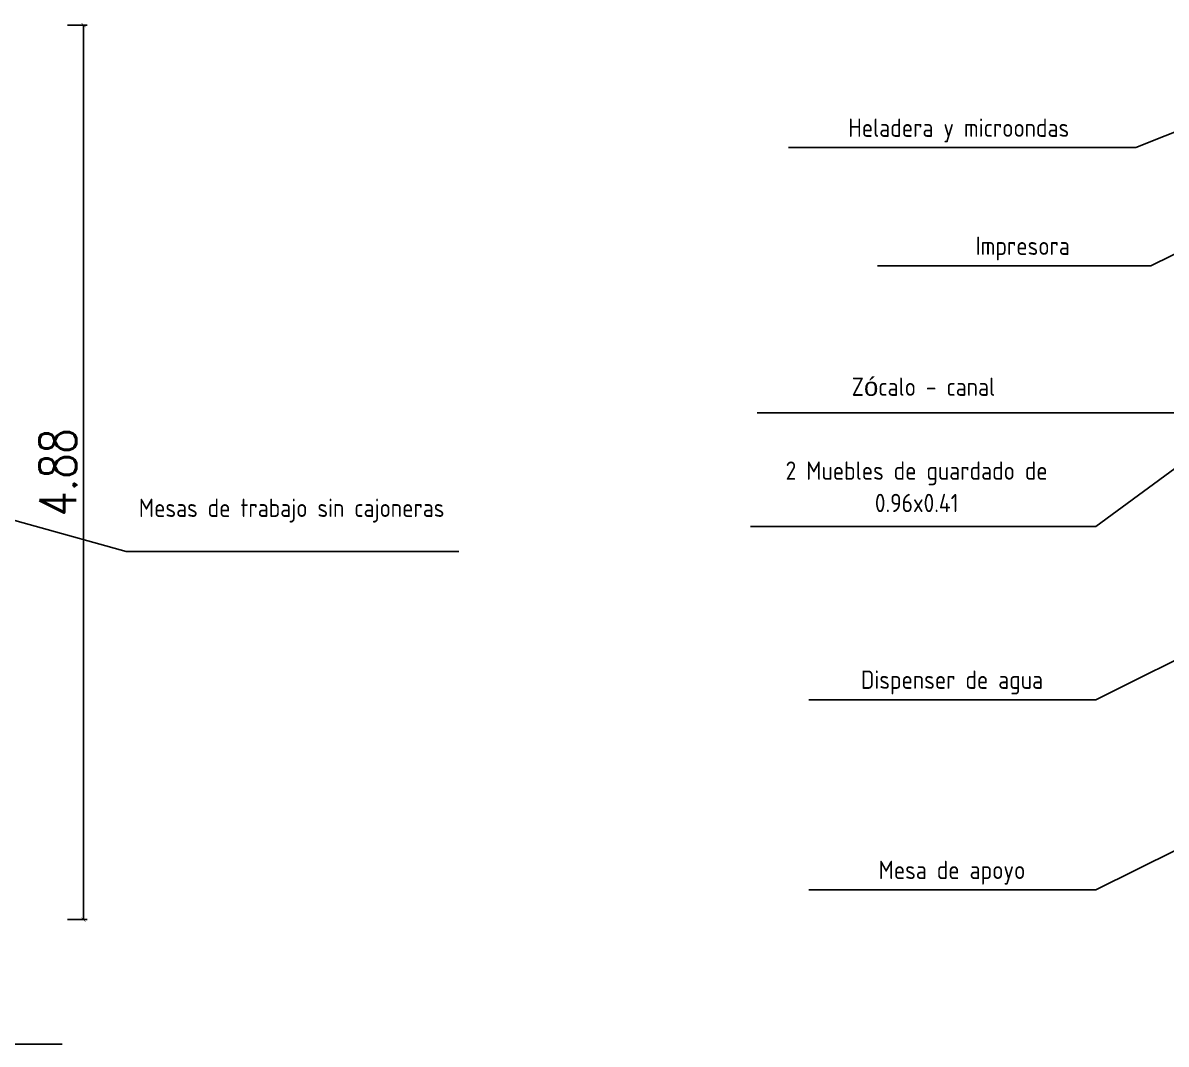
# Model space of a CAD drawing. Header units: millimetres. Extents: x 1591 to 1817, y 987 to 1091.
# Drawn here: x 1709.69 to 1715.92, y 1083.5 to 1089.07 of the extents above; entities that cross this region are included whole.
import ezdxf

# ---------------------------------------------------------------- set-up
doc = ezdxf.new("R2010")
doc.units = ezdxf.units.MM
doc.layers.add('CATALOGUE-TXT', color=251, linetype='Continuous')
doc.layers.add('Paula', color=1, linetype='Continuous')
doc.styles.add('RR', font='ROMANS.shx', dxfattribs={"width": 0.8})
doc.styles.get("Standard").update_dxf_attribs({"font": 'arial.ttf'})
doc.dimstyles.new('Copy of xx', dxfattribs={"dimscale": 2, "dimtxt": 0.036, "dimasz": 0.02, "dimexe": 0, "dimexo": 0.1, "dimgap": 0.02, "dimtad": 1, "dimzin": 4, "dimdsep": 46, "dimtxsty": 'RR', "dimblk1": 'COTA_N', "dimblk2": 'COTA_N', "dimsah": 1, "dimcen": 0, "dimclrd": 256, "dimclre": 256, "dimclrt": 256, "dimadec": 0, "dimazin": 0, "dimtfac": 1, "dimtix": 1, "dimtmove": 0, "dimatfit": 3, "dimldrblk": 'COTA_N', "dimfxl": 1, "dimtolj": 1, "dimtzin": 0, "dimarcsym": 0})

# ---------------------------------------------------------------- blocks, each defined once
blk = doc.blocks.new('COTA_N')
for p, q in [((-1, 0), (0, 0)), ((0, 0.5), (0, -0.5))]:
    blk.add_line(p, q)
at = {"const_width": 0.065}
blk.add_lwpolyline([(0.14, 0.14), (0.28, 0.28), (0, 0), (-0.14, -0.14), (-0.28, -0.28)], dxfattribs=at)
blk = doc.blocks.new('*D90')
at = {"layer": 'CATALOGUE-TXT', "lineweight": -2, "transparency": 16777216}
for p, q in [((1709.9287, 1089.0553), (1710.0162, 1089.0553)), ((1710.0162, 1089.0153), (1710.0162, 1084.2153)), ((1709.9287, 1084.1753), (1710.0162, 1084.1753))]:
    blk.add_line(p, q, dxfattribs=at)
at = {"layer": 'Defpoints', "color": 0, "transparency": 16777216}
for p in [(1709.7287, 1089.0553), (1709.7287, 1084.1753), (1710.0162, 1084.1753)]:
    blk.add_point(p, dxfattribs=at)
at = {"layer": 'CATALOGUE-TXT', "lineweight": -2, "transparency": 16777216, "xscale": 0.04, "yscale": 0.04, "zscale": 0.04}
for p, rotation in [((1710.0162, 1089.0553), 90), ((1710.0162, 1084.1753), 270)]:
    blk.add_blockref('COTA_N', p, dxfattribs=dict(at, rotation=rotation))
at = {"layer": 'CATALOGUE-TXT', "transparency": 16777216, "insert": (1709.8762, 1086.6153), "char_height": 0.072, "attachment_point": 5, "rotation": 90, "style": 'RR'}
blk.add_mtext('\\A1;{\\H2.77778x;4.88}', dxfattribs=at)

msp = doc.modelspace()

# ---------------------------------------------------------------- linework, layer by layer
at = {"layer": 'Paula'}
for points in [[(1713.8616, 1088.3873), (1715.7564, 1088.3873), (1716.7348, 1088.777)], [(1714.3481, 1087.7421), (1715.8386, 1087.7421), (1717.2069, 1088.4153)], [(1713.6916, 1086.9409), (1715.5754, 1086.9409), (1716.7228, 1086.9409)], [(1713.6547, 1086.3195), (1715.5385, 1086.3195), (1716.23, 1086.8271)], [(1712.0632, 1086.1828), (1710.2479, 1086.1828), (1708.2613, 1086.7368)], [(1713.9723, 1085.3749), (1715.5385, 1085.3749), (1716.2028, 1085.7056)], [(1713.9723, 1084.3372), (1715.5385, 1084.3372), (1716.2028, 1084.6679)], [(1709.8997, 1083.4962), (1708.3077, 1083.4962), (1708.3077, 1084.1753)]]:
    msp.add_lwpolyline(points, dxfattribs=at)

# ---------------------------------------------------------------- texts
at = {"layer": 'Paula', "char_height": 0.1, "attachment_point": 5}
for s, width, insert in [('\\pxsm1.0583;{\\Fdim|c0;Heladera y microondas}', 2.342105, (1714.7909, 1088.4805)), ('\\pxsm1.0583;{\\Fdim|c0;Impresora}', 1.511695, (1715.1402, 1087.8364)), ('{\\Fdim|c0;Z}ó{\\Fdim|c0;calo - canal}', 1.741516, (1714.5982, 1087.082)), ('\\pxsm1.0583;{\\Fdim|c0;2 Muebles de guardado de 0.96x0.41}', 1.741516, (1714.5613, 1086.5367)), ('\\pxsm1.0583,ql;{\\Fdim|c0;Mesas de trabajo sin cajoneras}', 2.093508, (1711.3645, 1086.4068)), ('\\pxsm1.0583;{\\Fdim|c0;Dispenser de agua}', 1.511695, (1714.7539, 1085.4693)), ('\\pxsm1.0583;{\\Fdim|c0;Mesa de apoyo}', 1.511695, (1714.7539, 1084.4316))]:
    msp.add_mtext_dynamic_manual_height_columns(s, width=width, gutter_width=0.3001, heights=[0.9017], dxfattribs=dict(at, insert=insert))

# ---------------------------------------------------------------- dimensions: what is measured, and where the dimension line sits
at = {"layer": 'CATALOGUE-TXT'}
dim = msp.add_linear_dim(base=(1710.0162, 1084.1753), p1=(1709.7287, 1089.0553), p2=(1709.7287, 1084.1753), angle=90, text='{\\H2.77778x;<>}', dimstyle='Copy of xx', override={"dimfxl": 0.1, "dimfxlon": 1}, dxfattribs=at)
dim.commit()
dim.dimension.update_dxf_attribs({"geometry": '*D90', "text_midpoint": (1709.8762, 1086.6153)})

doc.saveas('drawing.dxf')
